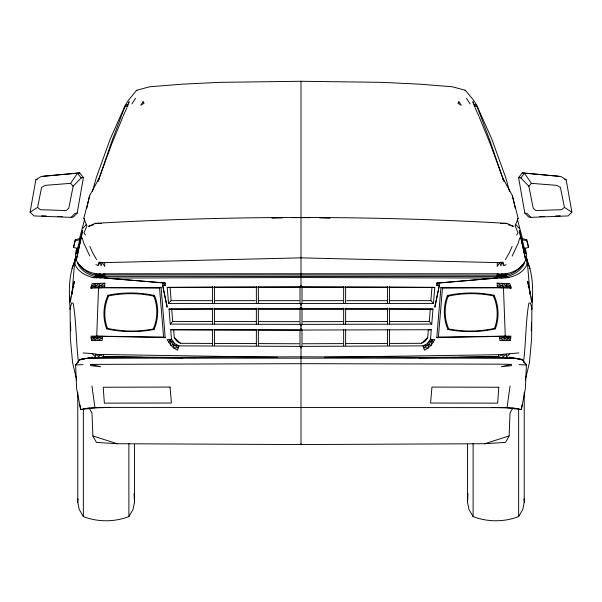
<?xml version="1.0" encoding="UTF-8"?>
<svg xmlns="http://www.w3.org/2000/svg" width="602" height="602" viewBox="0 0 602 602"><rect width="100%" height="100%" fill="white"/><g stroke="black" fill="none" stroke-linecap="round" stroke-linejoin="round"><path stroke-width="0.9" d="M97.434 336.157L97.87 340.582L102.25 338.008L97.426 337.978L94.454 340.589L91.888 340.582L91.068 337.993L93.799 336.157L91.068 336.164L91.068 337.993L97.426 337.978L102.34 336.209L102.129 340.574L94.454 340.589L93.799 336.157L165.211 337.669L161.073 287.41L104.643 287.545L90.556 288.162L92.144 283.625L104.853 283.188L104.643 287.545M211.964 308.864L169.019 309.082L170.246 324.087L301 324.395L301 330.039L170.72 329.73L171.472 338.964L174.542 343.494L178.975 345.872L301 346.398L423.025 345.872L428.699 344.848L431.182 345.232L434.84 339.513L432.281 339.573L430.528 338.964L427.458 343.494L423.025 345.872L424.485 350.229L428.248 347.933L431.182 345.232L432.281 339.573L427.458 343.494L428.699 344.848L428.248 347.933L423.484 347.67L428.699 344.848L432.281 339.573L433.305 342.124M301 307.276L301 309.074L301 303.423L301 305.222M92.415 191.496L96.418 177.244L110.369 138.678L125.457 104.853L128.489 100.15L136.669 90.27L149.522 86.808L182.436 84.152L220.34 82.339L301 81.278L301 287.071L167.236 287.395L168.545 303.431L433.455 303.431L434.764 287.395L389.878 287.154M301 348.204L301 346.398L301 444.562L117.27 443.727L96.425 442.395L92.889 435.961L91.963 412.829L89.126 408.156M301 326.201L301 324.395L431.754 324.087L432.981 309.082L390.036 308.864M524.899 248.032C532.401 264.677 511.888 276.235 497.335 273.76L497.049 278.041L439.294 283.045L439.279 285.611L436.713 285.604L436.736 283.038L497.049 278.041C508.254 278.801 521.362 275.927 526.765 264.97L527.081 259.086L526.088 259.026M503.919 265.339L501.624 262.337L500.954 265.911L499.705 262.472L497.305 262.615L497.26 266.475L499.705 262.472L503.061 262.186L503.919 265.339L506.154 264.767M518.879 352.922L498.494 354.698L498.464 356.7L459.228 357.287M530.031 293.979L527.081 259.086M506.989 287.891L506.47 283.489L497.147 283.188L497.357 287.545L511.444 288.162L509.856 283.625L506.47 283.489L510.616 286.259L510.579 288.132L502.234 283.339L502.467 287.748L497.275 285.754L510.616 286.259M531.859 302.317L532.048 295.928M531.257 330.776L531.483 322.461M95.011 287.891L95.53 283.489L91.384 286.259L91.421 288.132L99.766 283.339L99.496 285.935L98.532 287.794L96.726 336.157L97.426 337.978M301 443.712L301 444.562L484.73 443.727L505.575 442.395L509.111 435.961L510.037 412.829L512.874 408.156M531.875 309.511C532.951 293.144 533.793 276.152 527.179 260.726M134.479 444.411L134.479 502.294L133.057 509.435L128.888 516.584C114.583 522.16 97.667 522.175 83.362 516.584L79.193 509.435L77.771 502.294L77.951 498.84M524.229 392.203L524.229 502.294L522.807 509.435L518.638 516.584C504.333 522.175 487.417 522.16 473.112 516.584L468.943 509.435L467.521 502.294L467.987 493.663M524.199 262.344L524.086 264.045C520.549 270.9 513.559 275.076 506.192 276.709L497.335 273.76L104.665 273.76C90.112 276.235 69.599 264.677 77.101 248.032M529.888 293.919L530.069 291.21M389.69 343.433L421.43 343.313L425.132 341.319L427.706 337.534L428.338 329.813L431.28 329.73L430.528 338.964M433.455 303.431L430.866 300.646L431.973 287.237M431.754 324.087L429.301 321.415L430.332 308.864M504.566 336.157L504.13 340.582L499.75 338.008L504.574 337.978L507.546 340.589L508.201 336.157L510.932 337.993L504.574 337.978L499.66 336.209L499.871 340.574L510.112 340.582L510.932 336.164L436.789 337.669L440.927 287.41L497.357 287.545M436.789 337.669L438.422 337.015L442.447 288.147L440.927 287.41M71.969 293.979L74.919 259.086L75.912 259.026M77.635 248.491L73.527 247.445L75.348 239.686L80.058 238.505L76.221 253.803L77.267 248.543M73.534 287.681L73.745 285.89M73.963 284.099L74.279 281.42L70.479 301.143M521.979 404.958L521.392 409.51L516.794 409.036M507.057 407.622L512.663 407.84L521.392 409.51L525.38 388.538L526.389 364.993L523.01 360.274C516.584 357.663 509.187 358.235 502.324 357.723L301 356.798L99.676 357.723C92.813 358.235 85.416 357.663 78.99 360.274L75.611 364.993L76.62 388.538L80.608 409.51L89.337 407.84L103.01 407.403L507.057 407.622L510.06 386.01M524.726 251.455L525.779 253.803L524.733 248.543M81.3 237.527L82.534 230.348L76.153 260.681L81.3 237.527L82.316 238.046L83.505 242.501L89.818 256.083M74.821 260.726C68.207 276.152 69.049 293.144 70.125 309.511M79.757 172.917L41.071 176.529L35.849 179.742L30.1 212.22L33.968 215.93L71.104 217.375L73.346 217.036L77.176 213.116L83.407 177.575L79.757 172.917L43.321 176.19M524.365 248.491L528.473 247.445L528.609 246.685L526.652 239.686L521.942 238.505L525.779 253.803M523.507 362.193C526.02 342.719 525.508 322.822 528.797 303.348L530.272 302.829L531.897 308.058L531.641 338.565L529.399 362.773L525.29 380.02M81.165 177.914L73.151 186.214L68.809 208.157L66.145 210.58L40.289 209.684L37.595 207.397L41.598 187.35L45.233 185.363L70.607 183.347L77.507 173.256L81.165 177.914L83.407 177.575M90.879 364.391L90.609 365.677L100.662 366.738L90.879 364.391L301 363.676L500.804 364.172L511.121 364.391L511.391 365.677L501.338 366.738L511.121 364.391M497.049 278.041L301 277.56L104.951 278.041L93.077 277.627L96.388 276.348L497.147 276.619L505.612 276.348L505.838 275.272L505.198 273.489L505.815 277.778L497.244 275.189L301 274.986L96.591 274.911L95.808 276.709L93.077 277.627C85.8 275.754 78.644 272.036 75.235 264.97L74.919 259.086M86.771 208.427L89.623 195.673L99.119 178.222L98.713 180.036M77.462 253.404L77.876 251.591M78.283 249.785L79.11 246.158M79.517 244.344L80.344 240.725M80.751 238.911L81.782 234.381M85.424 235.036L83.964 232.801L86.921 225.893L83.829 218.3L89.623 195.673M79.441 238.979L84.664 219.105M98.239 180.954L112.281 140.07L124.87 106.742L127.127 104.432L127.933 105.967M77.387 253.216L77.824 251.591M95.846 264.767L98.081 265.339L98.939 262.186L104.695 262.615L301 257.844L497.305 262.615M75.348 239.686L73.527 247.445M75.754 258.995L76.266 257.25M128.346 104.184L129.159 101.64L127.218 106.02M447.948 329.475L448.716 328.97C463.773 331.883 479.538 331.702 494.513 328.376C498.486 318.037 497.944 305.906 493.301 295.875C478.5 292.85 462.953 292.918 448.181 296.131L447.406 295.529C443.102 306.252 443.328 318.894 447.948 329.475C463.517 332.492 479.817 332.304 495.303 328.865C499.412 318.172 498.847 305.635 494.046 295.266C478.74 292.136 462.667 292.203 447.406 295.529M448.181 296.131C444.02 306.501 444.238 318.736 448.716 328.97M75.446 258.98L76.063 257.235M98.073 181.232L111.934 143.426L122.951 116.645M72.037 268.575L74.926 260.734M75.566 258.988L76.206 257.242M106.697 328.865L107.487 328.376C122.462 331.702 138.227 331.883 153.284 328.97C157.762 318.736 157.98 306.501 153.819 296.131C139.047 292.918 123.5 292.85 108.699 295.875L107.954 295.266C103.153 305.635 102.588 318.172 106.697 328.865C122.183 332.304 138.483 332.492 154.052 329.475C158.672 318.894 158.898 306.252 154.594 295.529C139.333 292.203 123.26 292.136 107.954 295.266M504.574 337.978L505.274 336.157L503.468 287.794L502.504 285.935L497.147 283.188M108.699 295.875C104.056 305.906 103.514 318.037 107.487 328.376M168.695 342.124L167.16 339.513L169.719 339.573L170.817 345.232L173.301 344.848L178.975 345.872L177.515 350.229L173.752 347.933L170.817 345.232L168.695 342.124L169.719 339.573L171.472 338.964M503.287 180.036L502.881 178.222L512.377 195.673L518.171 218.3L515.079 225.893L518.036 232.801L516.576 235.036M512.114 246.519L509.202 253.073L505.379 259.597M126.871 107.893L123.305 115.787M76.221 253.803L77.274 251.455M474.203 105.877L474.873 104.432L477.13 106.742L489.719 140.07L503.761 180.954M512.182 256.083L518.495 242.501L519.684 238.046L520.7 237.527L519.466 230.348L525.847 260.681L520.7 237.527M474.067 105.967L474.873 104.432M522.611 264.549C518.676 270.117 512.588 274.053 505.838 275.272L501.692 273.632L501.857 277.913L497.147 276.619M131.891 103.905L135.533 98.307M91.888 340.582L95.515 336.157M98.081 265.339L100.376 262.337L101.046 265.911L102.295 262.472L104.74 266.475L104.695 262.615M522.243 172.917L560.929 176.529L566.151 179.742L571.9 212.22L568.032 215.93L530.896 217.375L528.654 217.036L524.824 213.116L518.593 177.575L522.243 172.917L558.679 176.19M518.593 177.575L520.835 177.914L524.492 173.256L531.393 183.347L556.767 185.363L560.402 187.35L564.405 207.397L571.9 212.22M78.395 361.621L75.611 364.993L83.023 364.616M465 90.654L465.331 90.27L473.511 100.15L476.543 104.853L491.631 138.678L505.582 177.244L509.585 191.496M564.405 207.397L561.711 209.684L535.855 210.58L533.191 208.157L528.849 186.214L531.393 183.347M82.888 228.301L86.455 224.298M170.246 324.087L172.699 321.415L171.668 308.864M168.545 303.431L171.134 300.646L212.235 300.654M509.533 353.908L506.553 357.001L506.583 354.172L502.873 356.858L502.903 354.435L498.464 356.7L406.297 357.686M71.104 217.375L74.926 213.454L77.176 213.116M436.713 285.604L439.294 283.045L436.736 283.038M507.862 273.346L505.838 275.272L506.192 276.709L508.923 277.627L505.612 276.348M421.43 343.313L427.706 337.534M507.019 286.078L504.973 287.846L502.504 285.935M493.301 295.875L494.046 295.266M104.853 283.188L99.496 285.935L97.027 287.846L94.981 286.078L91.384 286.259M92.497 357.144L80.623 359.417L78.99 360.274M153.819 296.131L154.594 295.529M30.1 212.22L37.595 207.397M93.799 337.978L96.726 336.157L163.578 337.015L165.211 337.669M165.287 285.604L162.706 283.045L162.721 285.611L165.287 285.604L165.264 283.038L104.951 278.041L104.665 273.76L95.808 276.709C88.441 275.076 81.451 270.9 77.914 264.045L77.801 262.344M98.532 287.794L159.553 288.147L161.073 287.41M508.208 224.636L513.386 226.352L506.809 223.357C369.771 215.516 232.229 215.516 95.191 223.357L88.614 226.352L93.792 224.636M96.591 274.911L100.308 273.632L100.143 277.913L104.853 276.619M506.214 358.453L507.779 357.942M484.73 443.727L509.111 435.961M104.756 275.189L96.185 277.778L96.802 273.489L96.162 275.272L96.388 276.348M517.472 218.451L518.171 218.3M75.25 240.725L79.915 239.731M35.849 179.742L37.347 179.516M85.206 409.036L80.608 409.51L80.013 404.958M80.058 359.334L84.355 358.988M506.809 223.357L500.51 223.53M167.236 287.395L212.122 287.154M80.623 359.417L83.181 359.281M101.49 223.53L95.191 223.357M539.791 216.6L544.434 216.427M555.571 215.99L560.214 215.809M505.409 274.911L497.244 275.189M99.496 285.935L104.725 285.754L99.533 287.748L99.496 285.935L94.981 286.078M271.938 218.217L282.248 217.901M291.624 217.615L310.376 217.615M109.993 407.403L96.328 407.84L86.124 408.939M324.425 357.279L498.494 354.698M419.022 357.881L444.284 357.505M438.422 337.015L505.274 336.157L508.201 337.978L510.112 340.582M442.447 288.147L503.468 287.794M302.881 343.757L343.02 343.607M345.819 343.599L386.89 343.441M214.929 287.154L255.158 287.071M258.898 287.071L299.119 286.988M302.881 321.686L343.148 321.603M345.962 321.596L387.161 321.506M389.976 321.498L429.301 321.415M431.28 329.73L301 330.039L301 328.248M87.982 358.175L514.018 358.175M124.87 106.742L127.466 106.742M474.534 106.742L477.13 106.742M215.042 300.654L255.21 300.654M258.95 300.654L299.119 300.661M302.881 300.661L343.05 300.654M346.79 300.654L386.958 300.654M389.765 300.654L430.866 300.646M214.771 308.864L256.008 308.871M258.822 308.871L299.119 308.871M302.881 308.871L343.178 308.871M345.992 308.871L387.229 308.864M169.019 309.082L432.981 309.082M523.01 360.274L521.377 359.417L509.503 357.144M515.876 408.939L505.672 407.84L492.007 407.403M302.881 286.988L343.102 287.071M346.842 287.071L387.071 287.154M172.699 321.415L212.024 321.498M214.839 321.506L256.038 321.596M258.852 321.603L299.119 321.686M170.72 329.73L212.047 329.896M214.861 329.904L256.053 329.986M258.86 329.994L299.119 330.077M434.764 287.395L301 287.071L301 285.273M173.662 329.813L174.294 337.534L176.868 341.319L180.57 343.313L212.31 343.433M215.11 343.441L256.181 343.599M258.98 343.607L299.119 343.757M195.703 357.686L103.536 356.7C97.449 353.208 89.954 353.637 83.121 352.922M301 81.278L381.66 82.339L419.564 84.152L452.478 86.808L465.331 90.27M92.467 353.908L95.447 357.001L95.417 354.172L99.127 356.858L99.097 354.435L277.575 357.279M142.772 357.287L103.536 356.7L103.506 354.698M157.716 357.505L182.978 357.881M319.752 217.901L330.062 218.217M41.786 215.809L46.429 215.99M57.566 216.427L62.209 216.6M518.819 359.281L521.377 359.417M518.977 364.616L526.389 364.993L523.605 361.621M517.645 358.988L521.942 359.334M104.951 278.041L165.264 283.038M564.653 179.516L566.151 179.742M524.824 213.116L527.074 213.454L530.896 217.375M522.084 239.731L526.75 240.725L528.473 247.445M83.829 218.3L84.528 218.451M92.889 435.961L117.27 443.727M94.221 357.942L95.786 358.453M494.513 328.376L495.303 328.865M153.284 328.97L154.052 329.475M174.294 337.534L180.57 343.313M94.138 273.346L96.162 275.272C89.412 274.053 83.324 270.117 79.389 264.549M520.835 177.914L528.849 186.214M506.485 336.157L508.201 337.978M515.545 224.298L519.112 228.301M70.607 183.347L73.151 186.214M136.669 90.27L137 90.654M466.467 98.307L470.109 103.905M96.621 259.597L92.798 253.073L89.886 246.519M127.127 104.432L127.797 105.877M478.695 115.787L475.128 107.893M474.782 106.02L472.841 101.64L473.654 104.184M479.049 116.645L490.066 143.426L503.927 181.232M525.794 257.242L526.434 258.988M527.074 260.734L529.963 268.575M525.937 257.235L526.554 258.98M525.734 257.25L526.246 258.995M517.336 219.105L522.559 238.979M524.176 251.591L524.613 253.216M76.71 380.02L72.601 362.773L70.359 338.565L70.103 308.058L71.728 302.829L73.203 303.348C76.492 322.822 75.98 342.719 78.493 362.193M520.218 234.381L521.249 238.911M521.656 240.725L522.483 244.344M522.89 246.158L523.717 249.785M524.124 251.591L524.538 253.404M512.377 195.673L515.229 208.427M531.521 301.143L527.721 281.42L528.037 284.099M91.94 386.01L94.943 407.622M528.255 285.89L528.466 287.681M526.652 239.686L526.75 240.725M170.027 287.237L171.134 300.646M159.553 288.147L163.578 337.015M71.931 291.21L72.112 293.919M69.952 295.928L70.141 302.317M524.049 498.84L524.229 502.294M134.013 493.663L134.479 502.294M70.517 322.461L70.743 330.776M525.636 376.777L525.636 378.583M518.638 409.082L518.638 516.584M473.112 443.471L473.112 516.584M467.521 444.411L467.521 502.294M389.449 286.447L389.449 303.363M389.449 308.058L389.449 324.034M389.449 329.67L389.449 345.646M387.462 286.447L387.462 303.363M387.462 308.058L387.462 324.034M387.462 329.67L387.462 345.646M345.631 286.447L345.631 303.363M345.631 308.058L345.631 324.034M345.631 329.67L345.631 345.646M343.644 286.447L343.644 303.363M343.644 308.058L343.644 324.034M343.644 329.67L343.644 345.646M301.993 286.447L301.993 303.363M301.993 308.058L301.993 324.034M301.993 329.67L301.993 346.586M300.007 286.447L300.007 303.363M300.007 308.058L300.007 324.034M300.007 329.67L300.007 346.586M258.356 286.447L258.356 303.363M258.356 308.058L258.356 324.034M258.356 329.67L258.356 345.646M256.369 286.447L256.369 303.363M256.369 308.058L256.369 324.034M256.369 329.67L256.369 345.646M214.538 286.447L214.538 303.363M214.538 308.058L214.538 324.034M214.538 329.67L214.538 345.646M212.551 286.447L212.551 303.363M212.551 308.058L212.551 324.034M212.551 329.67L212.551 345.646M128.888 443.471L128.888 516.584M83.362 409.082L83.362 516.584M77.771 392.203L77.771 502.294M76.364 376.777L76.364 378.583M498.787 387.244L497.636 403.137L430.565 403.039L431.95 387.071L498.787 387.244M435.103 305.229L434.93 307.283L439.279 285.611L435.103 305.229M143.088 101.753L140.778 105.237L144.104 103.213L143.088 101.753M458.912 101.753L457.896 103.213L461.222 105.237L458.912 101.753M174.542 343.494L173.301 344.848L173.752 347.933L178.516 347.67L173.301 344.848L169.719 339.573L174.542 343.494M170.05 387.071L103.213 387.244L104.364 403.137L171.435 403.039L170.05 387.071M166.897 305.229L162.721 285.611L167.07 307.283L166.897 305.229"/></g></svg>
